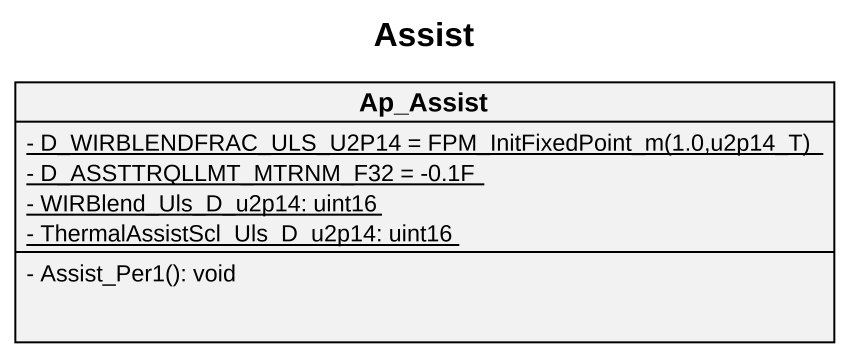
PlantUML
@startuml
title Assist
hide circle
hide empty members
skinparam classAttributeIconSize 0
class Ap_Assist {
  {static} {field} - D_WIRBLENDFRAC_ULS_U2P14 = FPM_InitFixedPoint_m(1.0,u2p14_T)
  {static} - D_ASSTTRQLLMT_MTRNM_F32 = -0.1F
  {static} - WIRBlend_Uls_D_u2p14: uint16
  {static} - ThermalAssistScl_Uls_D_u2p14: uint16
  - Assist_Per1(): void
}
@enduml
